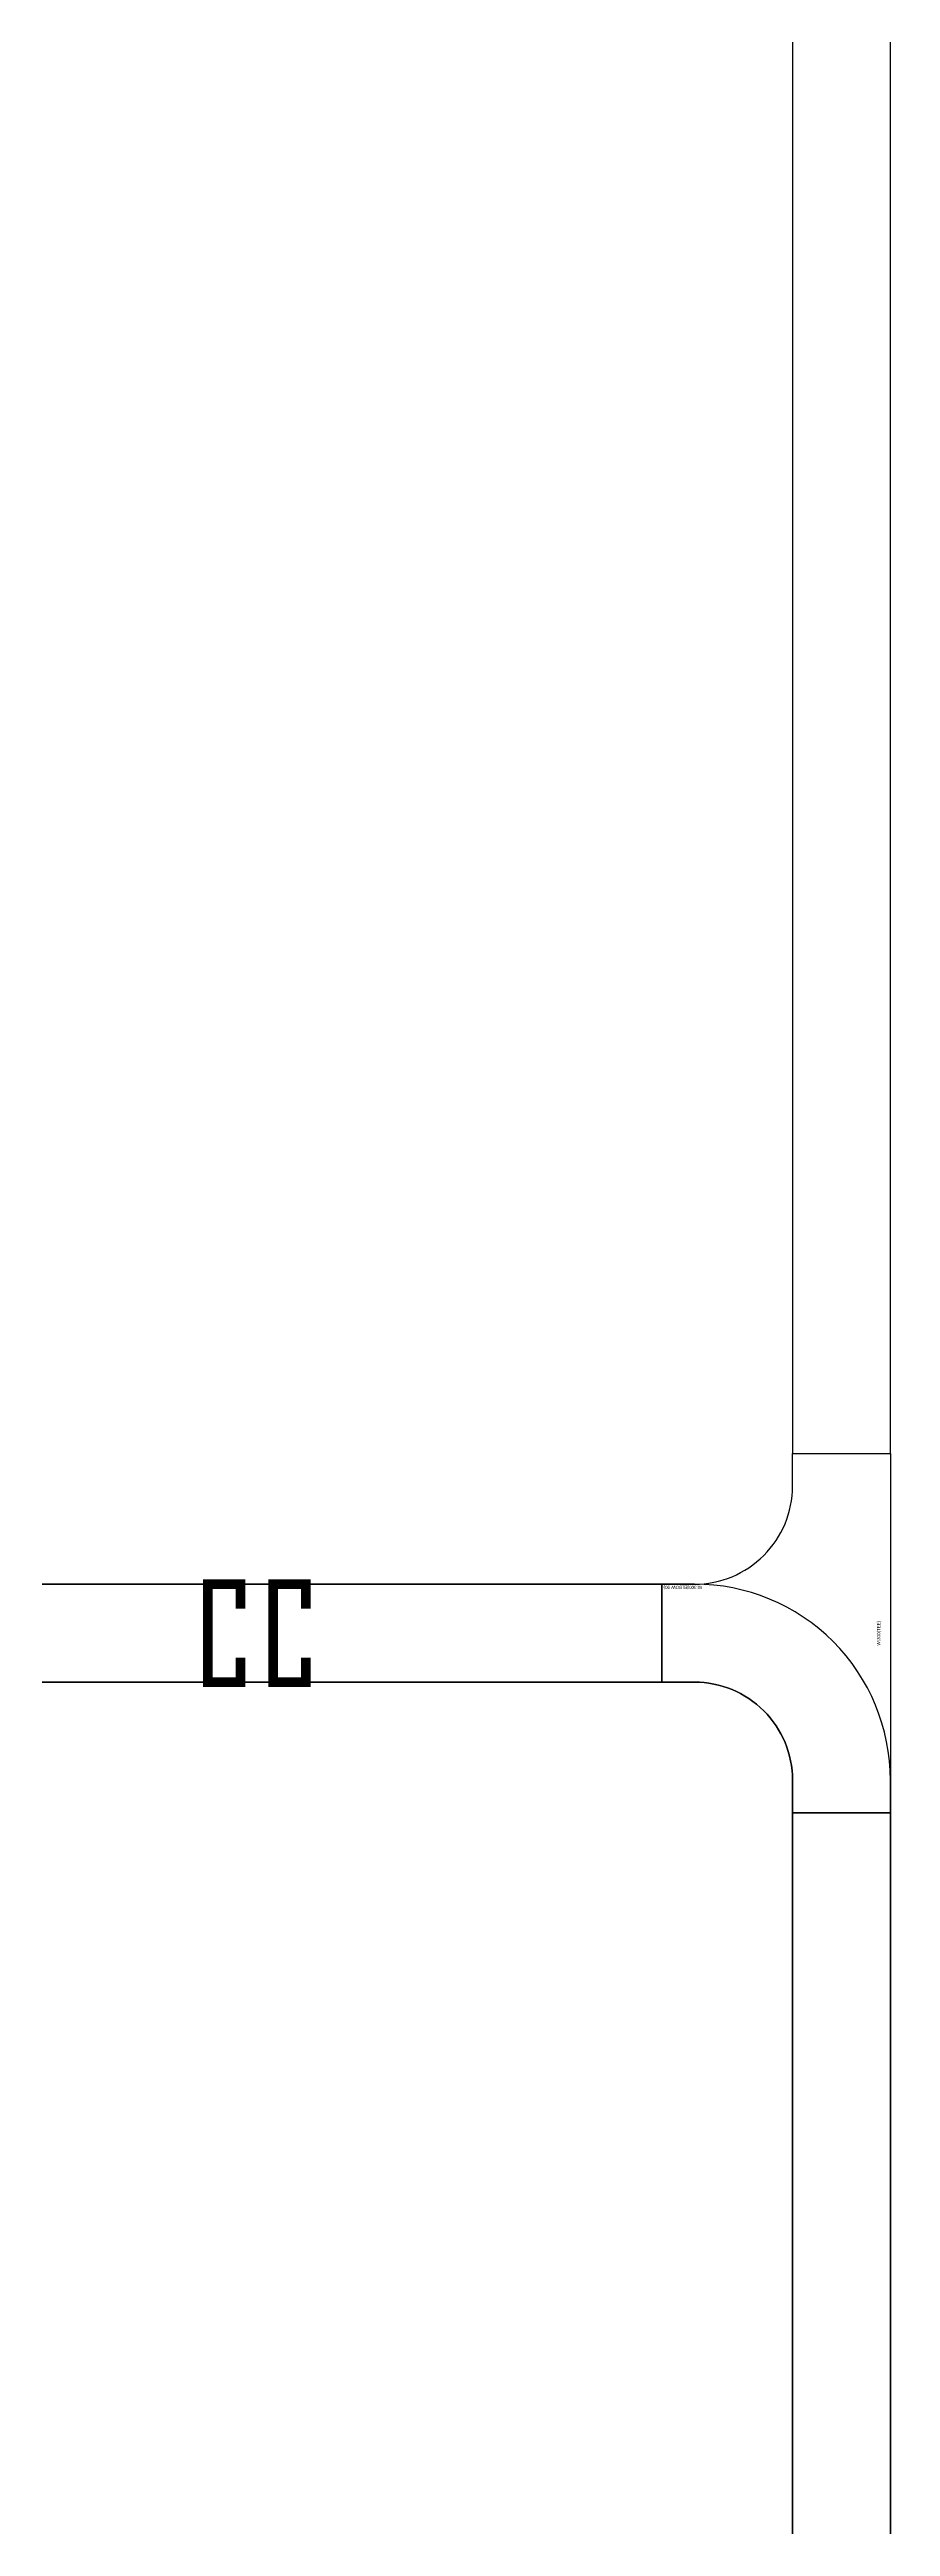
# Model space of a CAD drawing. Header units: millimetres. Extents: x -149088 to 500787, y -530175 to 1035835.
# Drawn here: x 98569 to 101144, y -57881 to -50295 of the extents above; entities that cross this region are included whole.
import ezdxf
from ezdxf.enums import TextEntityAlignment as Align

# ---------------------------------------------------------------- set-up
doc = ezdxf.new("R2010")
doc.units = ezdxf.units.MM
doc.header["$LTSCALE"] = 150
doc.layers.add('-----26 Electrical Cable Tray', color=200, linetype='Continuous')
doc.layers.add('-----26 Electrical Cable Tray_건물(UPS)', color=100, linetype='Continuous')
doc.styles.add('ELEC', font='')
doc.styles.get('ELEC').set_extended_font_data('Dotum')

# ---------------------------------------------------------------- blocks, each defined once
blk = doc.blocks.new('*U27')
at = {"color": 0}
blk.add_lwpolyline([(0, 0), (-100, 0, -0.414214), (-400, 300), (-400, 400), (-700, 400), (-700, 300, 0.414214), (-100, -300), (0, -300)], format="xyb", close=True, dxfattribs=at)
at = {"color": 0, "style": 'ELEC'}
blk.add_text('W:300(ELBOW 90)', height=10, dxfattribs=at).set_placement((-5, -290), align=Align.MIDDLE_RIGHT)
blk = doc.blocks.new('*U26')
at = {"color": 0}
blk.add_lwpolyline([(-1100, 0), (-1000, 0, 0.414214), (-700, 300), (-700, 400), (-400, 400), (-400, 300, 0.414214), (-100, 0), (0, 0), (0, -300), (-1100, -300)], format="xyb", close=True, dxfattribs=at)
at = {"color": 0, "style": 'ELEC'}
blk.add_text('W:300(TEE)', height=10, dxfattribs=at).set_placement((-550, -265), align=Align.MIDDLE)

msp = doc.modelspace()

# ---------------------------------------------------------------- linework, layer by layer
at = {"layer": '-----26 Electrical Cable Tray'}
for points in [[(100843.6, -54595), (101143.6, -54595), (101143.6, -48720), (100843.6, -48720)], [(94353.6, -54995), (94353.6, -55295), (100443.6, -55295), (100443.6, -54995)], [(100843.6, -63976.1), (101143.6, -63976.1), (101143.6, -55695), (100843.6, -55695)]]:
    msp.add_lwpolyline(points, close=True, dxfattribs=at)
at = {"layer": '-----26 Electrical Cable Tray', "const_width": 30}
msp.add_lwpolyline([(99353.6, -55070), (99353.6, -54995), (99253.6, -54995), (99253.6, -55295), (99353.6, -55295), (99353.6, -55220)], dxfattribs=at)
at = {"layer": '-----26 Electrical Cable Tray_건물(UPS)'}
for points in [[(94353.6, -55295), (94353.6, -54995), (100443.6, -54995), (100443.6, -55295)], [(101143.6, -70795), (100843.6, -70795), (100843.6, -55695), (101143.6, -55695)]]:
    msp.add_lwpolyline(points, close=True, dxfattribs=at)
at = {"layer": '-----26 Electrical Cable Tray_건물(UPS)', "const_width": 30}
msp.add_lwpolyline([(99153.6, -55070), (99153.6, -54995), (99053.6, -54995), (99053.6, -55295), (99153.6, -55295), (99153.6, -55220)], dxfattribs=at)

# ---------------------------------------------------------------- block references
at = {"layer": '-----26 Electrical Cable Tray', "rotation": 90}
msp.add_blockref('*U26', (100843.6, -54595), dxfattribs=at)
at = {"layer": '-----26 Electrical Cable Tray_건물(UPS)', "rotation": 180}
msp.add_blockref('*U27', (100443.6, -55295), dxfattribs=at)

doc.saveas('drawing.dxf')
